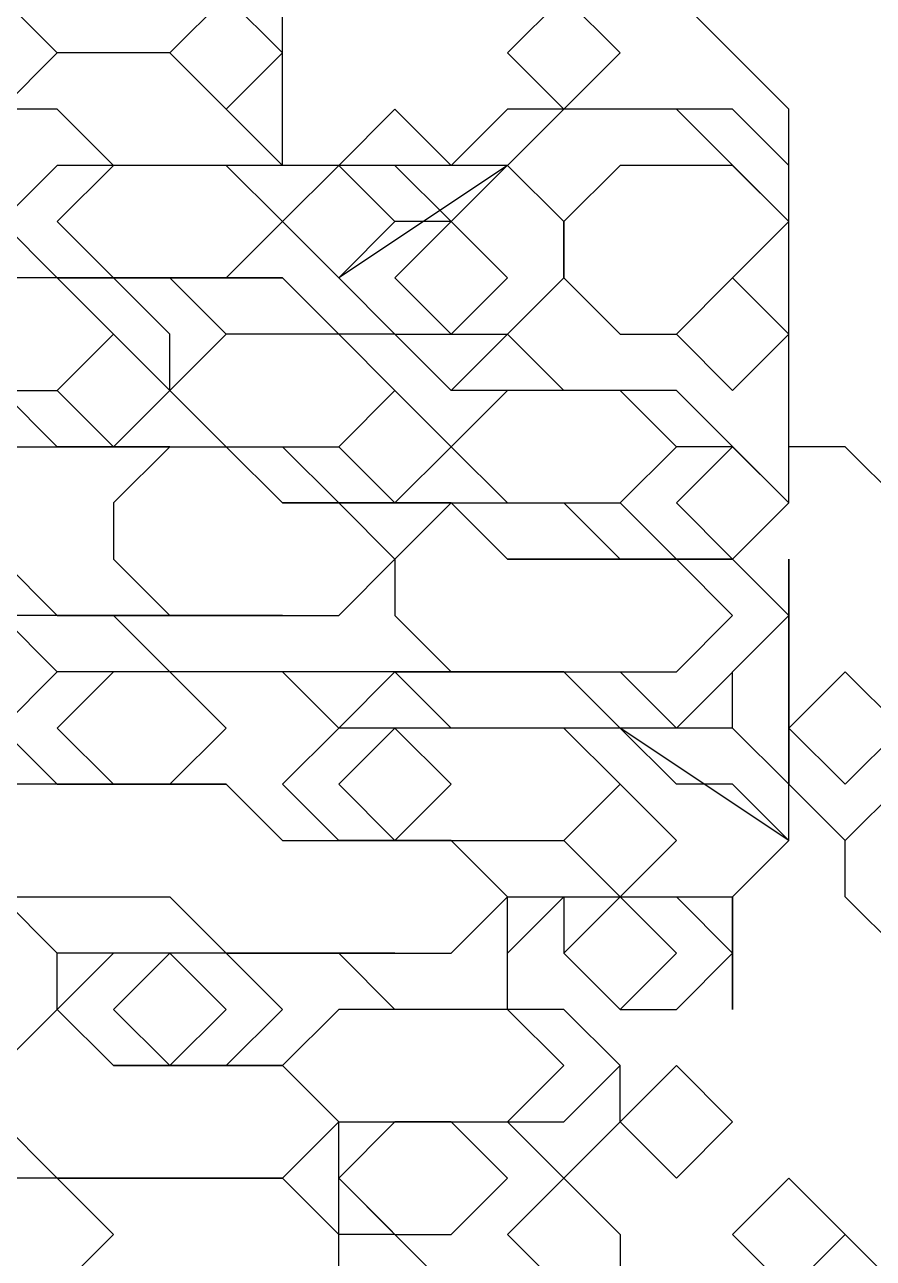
# Model space of a CAD drawing. Extents: x 46 to 224, y 52 to 151.
# Drawn here: x 154.23 to 163.21, y 64.06 to 77.11 of the extents above; entities that cross this region are included whole.
import ezdxf

# ---------------------------------------------------------------- set-up
doc = ezdxf.new("R2010")
doc.units = 0

msp = doc.modelspace()

# ---------------------------------------------------------------- linework, layer by layer
for p, q in [((160.5294, 78.004), (159.3389, 76.8135)), ((160.5294, 78.004), (159.3389, 76.8135)), ((162.3151, 76.2183), (160.5294, 78.004)), ((162.3151, 76.2183), (160.5294, 78.004)), ((154.577, 76.8135), (153.9818, 77.4088)), ((156.3627, 77.4088), (155.7675, 76.8135)), ((156.9579, 76.8135), (156.3627, 77.4088)), ((156.9579, 75.623), (156.9579, 77.4088)), ((156.9579, 75.623), (156.9579, 77.4088)), ((159.9341, 77.4088), (159.3389, 76.8135)), ((160.5294, 76.8135), (159.9341, 77.4088)), ((154.577, 76.8135), (153.9818, 76.2183)), ((153.9818, 76.2183), (154.577, 76.8135)), ((155.7675, 76.8135), (154.577, 76.8135)), ((156.9579, 75.623), (155.7675, 76.8135)), ((155.7675, 76.8135), (156.3627, 76.2183)), ((156.3627, 76.2183), (156.9579, 76.8135)), ((159.3389, 76.8135), (159.9341, 76.2183)), ((159.3389, 76.8135), (159.9341, 76.2183)), ((159.3389, 76.8135), (159.9341, 76.2183)), ((159.9341, 76.2183), (160.5294, 76.8135)), ((154.577, 76.2183), (152.7913, 76.2183)), ((154.577, 76.2183), (152.7913, 76.2183)), ((155.1722, 75.623), (154.577, 76.2183)), ((155.1722, 75.623), (154.577, 76.2183)), ((158.1484, 76.2183), (157.5532, 75.623)), ((158.1484, 76.2183), (157.5532, 75.623)), ((158.7437, 75.623), (158.1484, 76.2183)), ((158.7437, 75.623), (158.1484, 76.2183)), ((159.3389, 76.2183), (158.7437, 75.623)), ((159.3389, 76.2183), (158.7437, 75.623)), ((159.9341, 76.2183), (158.7437, 75.0278)), ((159.9341, 76.2183), (158.7437, 75.0278)), ((159.9341, 76.2183), (159.3389, 76.2183)), ((159.9341, 76.2183), (159.3389, 76.2183)), ((159.9341, 76.2183), (159.3389, 75.623)), ((161.7198, 76.2183), (159.9341, 76.2183)), ((161.1246, 76.2183), (159.9341, 76.2183)), ((161.1246, 76.2183), (159.9341, 76.2183)), ((162.3151, 75.0278), (161.1246, 76.2183)), ((162.3151, 75.0278), (161.1246, 76.2183)), ((162.3151, 75.623), (161.7198, 76.2183)), ((162.3151, 72.6468), (162.3151, 76.2183)), ((162.3151, 72.6468), (162.3151, 76.2183)), ((154.577, 75.623), (153.9818, 75.0278)), ((156.3627, 75.623), (154.577, 75.623)), ((155.1722, 75.623), (154.577, 75.0278)), ((158.1484, 75.623), (155.1722, 75.623)), ((156.3627, 75.623), (155.1722, 75.623)), ((158.1484, 75.623), (155.1722, 75.623)), ((156.9579, 75.0278), (156.3627, 75.623)), ((156.9579, 75.0278), (156.3627, 75.623)), ((157.5532, 75.623), (156.9579, 75.0278)), ((157.5532, 75.623), (156.9579, 75.623)), ((157.5532, 75.623), (156.9579, 75.623)), ((159.3389, 75.623), (156.9579, 75.623)), ((158.1484, 75.0278), (157.5532, 75.623)), ((159.3389, 75.623), (157.5532, 74.4326)), ((158.7437, 75.0278), (158.1484, 75.623)), ((158.7437, 75.0278), (158.1484, 75.623)), ((159.9341, 75.0278), (159.3389, 75.623)), ((160.5294, 75.623), (159.9341, 75.0278)), ((161.7198, 75.623), (160.5294, 75.623)), ((162.3151, 75.0278), (161.7198, 75.623)), ((162.3151, 72.0516), (162.3151, 75.623)), ((153.9818, 75.0278), (154.577, 74.4326)), ((154.577, 75.0278), (155.1722, 74.4326)), ((156.3627, 74.4326), (156.9579, 75.0278)), ((156.3627, 74.4326), (156.9579, 75.0278)), ((156.9579, 75.0278), (157.5532, 74.4326)), ((157.5532, 74.4326), (158.1484, 75.0278)), ((158.1484, 75.0278), (157.5532, 74.4326)), ((158.7437, 75.0278), (158.1484, 75.0278)), ((158.7437, 75.0278), (158.1484, 74.4326)), ((159.3389, 74.4326), (158.7437, 75.0278)), ((159.3389, 74.4326), (158.7437, 75.0278)), ((159.9341, 74.4326), (159.9341, 75.0278)), ((159.9341, 75.0278), (159.9341, 74.4326)), ((161.7198, 74.4326), (162.3151, 75.0278)), ((162.3151, 72.0516), (162.3151, 75.0278)), ((162.3151, 72.0516), (162.3151, 75.0278)), ((155.7675, 74.4326), (152.196, 74.4326)), ((155.1722, 74.4326), (152.7913, 74.4326)), ((155.7675, 74.4326), (153.3865, 74.4326)), ((154.577, 74.4326), (153.9818, 74.4326)), ((154.577, 74.4326), (156.3627, 74.4326)), ((155.1722, 73.8373), (154.577, 74.4326)), ((155.1722, 74.4326), (156.3627, 74.4326)), ((155.7675, 73.8373), (155.1722, 74.4326)), ((156.3627, 73.8373), (155.7675, 74.4326)), ((155.7675, 74.4326), (156.9579, 74.4326)), ((156.3627, 74.4326), (155.7675, 74.4326)), ((156.3627, 73.8373), (155.7675, 74.4326)), ((155.7675, 74.4326), (156.9579, 74.4326)), ((156.3627, 74.4326), (155.7675, 74.4326)), ((156.9579, 74.4326), (156.3627, 74.4326)), ((156.9579, 74.4326), (156.3627, 74.4326)), ((156.9579, 74.4326), (157.5532, 73.8373)), ((157.5532, 73.8373), (156.9579, 74.4326)), ((156.9579, 74.4326), (157.5532, 73.8373)), ((157.5532, 73.8373), (156.9579, 74.4326)), ((157.5532, 74.4326), (158.1484, 73.8373)), ((157.5532, 74.4326), (158.1484, 73.8373)), ((158.1484, 74.4326), (158.7437, 73.8373)), ((158.7437, 73.8373), (159.3389, 74.4326)), ((158.7437, 73.8373), (159.3389, 74.4326)), ((159.3389, 73.8373), (159.9341, 74.4326)), ((159.9341, 74.4326), (160.5294, 73.8373)), ((161.1246, 73.8373), (161.7198, 74.4326)), ((161.7198, 74.4326), (161.1246, 73.8373)), ((162.3151, 73.8373), (161.7198, 74.4326)), ((154.577, 73.2421), (155.1722, 73.8373)), ((155.1722, 73.8373), (154.577, 73.2421)), ((155.7675, 73.2421), (155.1722, 73.8373)), ((155.7675, 73.2421), (155.7675, 73.8373)), ((156.3627, 73.8373), (155.7675, 73.2421)), ((156.3627, 73.8373), (155.7675, 73.2421)), ((158.1484, 73.8373), (156.3627, 73.8373)), ((158.1484, 73.8373), (156.3627, 73.8373)), ((157.5532, 73.8373), (156.3627, 73.8373)), ((157.5532, 73.8373), (156.3627, 73.8373)), ((158.1484, 73.2421), (157.5532, 73.8373)), ((158.1484, 73.2421), (157.5532, 73.8373)), ((158.7437, 73.2421), (158.1484, 73.8373)), ((158.1484, 73.8373), (159.3389, 73.8373)), ((158.7437, 73.2421), (158.1484, 73.8373)), ((158.1484, 73.8373), (158.7437, 73.8373)), ((159.3389, 73.8373), (158.7437, 73.2421)), ((159.9341, 73.2421), (159.3389, 73.8373)), ((160.5294, 73.8373), (161.1246, 73.8373)), ((161.1246, 73.8373), (161.7198, 73.2421)), ((161.7198, 73.2421), (162.3151, 73.8373)), ((153.9818, 73.2421), (154.577, 72.6468)), ((153.9818, 73.2421), (154.577, 73.2421)), ((154.577, 73.2421), (155.1722, 72.6468)), ((155.1722, 72.6468), (155.7675, 73.2421)), ((155.1722, 72.6468), (155.7675, 73.2421)), ((155.7675, 73.2421), (156.3627, 72.6468)), ((155.7675, 73.2421), (156.3627, 72.6468)), ((157.5532, 72.6468), (158.1484, 73.2421)), ((158.1484, 73.2421), (157.5532, 72.6468)), ((158.7437, 72.6468), (158.1484, 73.2421)), ((158.7437, 72.6468), (158.1484, 73.2421)), ((161.1246, 73.2421), (158.7437, 73.2421)), ((159.3389, 73.2421), (158.7437, 72.6468)), ((159.3389, 73.2421), (158.7437, 72.6468)), ((160.5294, 73.2421), (159.3389, 73.2421)), ((160.5294, 73.2421), (159.3389, 73.2421)), ((161.1246, 73.2421), (159.9341, 73.2421)), ((161.1246, 72.6468), (160.5294, 73.2421)), ((161.1246, 72.6468), (160.5294, 73.2421)), ((162.3151, 72.0516), (161.1246, 73.2421)), ((162.3151, 72.0516), (161.1246, 73.2421)), ((153.9818, 72.6468), (155.7675, 72.6468)), ((153.9818, 72.6468), (156.3627, 72.6468)), ((154.577, 72.6468), (155.7675, 72.6468)), ((155.1722, 72.6468), (154.577, 72.6468)), ((154.577, 72.6468), (155.1722, 72.6468)), ((154.577, 72.6468), (155.7675, 72.6468)), ((155.1722, 72.6468), (154.577, 72.6468)), ((155.7675, 72.6468), (155.1722, 72.0516)), ((155.7675, 72.6468), (155.1722, 72.6468)), ((155.7675, 72.6468), (155.1722, 72.6468)), ((156.3627, 72.6468), (156.9579, 72.0516)), ((156.3627, 72.6468), (156.9579, 72.6468)), ((156.3627, 72.6468), (157.5532, 72.6468)), ((156.9579, 72.6468), (157.5532, 72.0516)), ((157.5532, 72.6468), (158.1484, 72.0516)), ((158.1484, 72.0516), (158.7437, 72.6468)), ((158.1484, 72.0516), (158.7437, 72.6468)), ((158.7437, 72.6468), (159.3389, 72.0516)), ((158.7437, 72.6468), (159.3389, 72.0516)), ((160.5294, 72.0516), (161.1246, 72.6468)), ((161.1246, 72.6468), (160.5294, 72.0516)), ((160.5294, 72.0516), (161.1246, 72.6468)), ((161.7198, 72.6468), (161.1246, 72.6468)), ((161.7198, 72.6468), (161.1246, 72.0516)), ((162.3151, 72.0516), (161.7198, 72.6468)), ((162.3151, 72.0516), (161.7198, 72.6468)), ((162.9103, 72.6468), (162.3151, 72.6468)), ((162.9103, 72.6468), (162.3151, 72.6468)), ((163.5056, 72.0516), (162.9103, 72.6468)), ((163.5056, 72.0516), (162.9103, 72.6468)), ((155.1722, 72.0516), (155.1722, 71.4564)), ((157.5532, 72.0516), (156.9579, 72.0516)), ((156.9579, 72.0516), (158.7437, 72.0516)), ((156.9579, 72.0516), (159.9341, 72.0516)), ((158.1484, 71.4564), (157.5532, 72.0516)), ((157.5532, 72.0516), (158.7437, 72.0516)), ((158.1484, 72.0516), (157.5532, 72.0516)), ((157.5532, 72.0516), (158.1484, 72.0516)), ((157.5532, 72.0516), (158.7437, 72.0516)), ((158.1484, 72.0516), (157.5532, 72.0516)), ((158.7437, 72.0516), (158.1484, 71.4564)), ((158.7437, 72.0516), (158.1484, 72.0516)), ((158.7437, 72.0516), (158.1484, 72.0516)), ((158.7437, 72.0516), (159.3389, 71.4564)), ((159.3389, 71.4564), (158.7437, 72.0516)), ((159.3389, 72.0516), (160.5294, 72.0516)), ((159.3389, 72.0516), (160.5294, 72.0516)), ((159.9341, 72.0516), (160.5294, 71.4564)), ((160.5294, 72.0516), (161.1246, 71.4564)), ((161.1246, 72.0516), (161.7198, 71.4564)), ((161.7198, 71.4564), (162.3151, 72.0516)), ((161.7198, 71.4564), (162.3151, 72.0516)), ((161.7198, 71.4564), (162.3151, 72.0516)), ((161.7198, 71.4564), (162.3151, 72.0516)), ((161.7198, 71.4564), (162.3151, 72.0516)), ((161.7198, 71.4564), (162.3151, 72.0516)), ((161.7198, 71.4564), (162.3151, 72.0516)), ((153.9818, 71.4564), (154.577, 70.8611)), ((154.577, 70.8611), (153.9818, 71.4564)), ((153.9818, 71.4564), (154.577, 70.8611)), ((154.577, 70.8611), (153.9818, 71.4564)), ((155.1722, 71.4564), (155.7675, 70.8611)), ((157.5532, 70.8611), (158.1484, 71.4564)), ((158.1484, 71.4564), (158.1484, 70.8611)), ((159.3389, 71.4564), (161.7198, 71.4564)), ((161.1246, 71.4564), (159.3389, 71.4564)), ((161.7198, 71.4564), (160.5294, 71.4564)), ((160.5294, 71.4564), (161.7198, 71.4564)), ((160.5294, 71.4564), (161.7198, 71.4564)), ((161.7198, 71.4564), (160.5294, 71.4564)), ((160.5294, 71.4564), (161.7198, 71.4564)), ((161.7198, 70.8611), (161.1246, 71.4564)), ((161.7198, 71.4564), (161.1246, 71.4564)), ((161.1246, 71.4564), (161.7198, 71.4564)), ((161.1246, 71.4564), (161.7198, 71.4564)), ((162.3151, 70.8611), (161.7198, 71.4564)), ((162.3151, 70.8611), (161.7198, 71.4564)), ((162.3151, 70.8611), (161.7198, 71.4564)), ((162.3151, 69.0754), (162.3151, 71.4564)), ((162.3151, 71.4564), (162.3151, 69.0754)), ((162.3151, 69.0754), (162.3151, 71.4564)), ((162.3151, 71.4564), (162.3151, 69.0754)), ((155.1722, 70.8611), (152.196, 70.8611)), ((154.577, 70.2659), (153.9818, 70.8611)), ((154.577, 70.8611), (156.9579, 70.8611)), ((156.9579, 70.8611), (154.577, 70.8611)), ((154.577, 70.8611), (156.9579, 70.8611)), ((156.9579, 70.8611), (154.577, 70.8611)), ((155.7675, 70.2659), (155.1722, 70.8611)), ((155.7675, 70.8611), (157.5532, 70.8611)), ((155.7675, 70.8611), (156.9579, 70.8611)), ((156.3627, 70.8611), (155.7675, 70.8611)), ((156.9579, 70.8611), (156.3627, 70.8611)), ((158.1484, 70.8611), (158.7437, 70.2659)), ((161.1246, 70.2659), (161.7198, 70.8611)), ((161.1246, 69.6707), (162.3151, 70.8611)), ((161.1246, 69.6707), (162.3151, 70.8611)), ((161.7198, 70.2659), (162.3151, 70.8611)), ((153.9818, 69.6707), (154.577, 70.2659)), ((154.577, 70.2659), (153.9818, 69.6707)), ((154.577, 70.2659), (153.9818, 69.6707)), ((156.9579, 70.2659), (154.577, 70.2659)), ((155.7675, 70.2659), (154.577, 70.2659)), ((155.1722, 70.2659), (154.577, 69.6707)), ((155.7675, 70.2659), (155.1722, 70.2659)), ((158.1484, 70.2659), (155.7675, 70.2659)), ((156.3627, 69.6707), (155.7675, 70.2659)), ((156.3627, 69.6707), (155.7675, 70.2659)), ((157.5532, 69.6707), (156.9579, 70.2659)), ((158.1484, 70.2659), (157.5532, 69.6707)), ((158.7437, 69.6707), (158.1484, 70.2659)), ((158.1484, 70.2659), (159.9341, 70.2659)), ((158.7437, 70.2659), (158.1484, 70.2659)), ((159.9341, 70.2659), (158.1484, 70.2659)), ((158.1484, 70.2659), (160.5294, 70.2659)), ((158.7437, 69.6707), (158.1484, 70.2659)), ((159.9341, 70.2659), (158.1484, 70.2659)), ((158.1484, 70.2659), (160.5294, 70.2659)), ((158.7437, 70.2659), (161.1246, 70.2659)), ((159.9341, 70.2659), (158.7437, 70.2659)), ((160.5294, 69.6707), (159.9341, 70.2659)), ((160.5294, 69.6707), (159.9341, 70.2659)), ((160.5294, 70.2659), (161.1246, 69.6707)), ((160.5294, 70.2659), (161.1246, 69.6707)), ((161.7198, 69.6707), (161.7198, 70.2659)), ((162.9103, 70.2659), (162.3151, 69.6707)), ((163.5056, 69.6707), (162.9103, 70.2659)), ((153.9818, 69.6707), (154.577, 69.0754)), ((153.9818, 69.6707), (154.577, 69.0754)), ((153.9818, 69.6707), (154.577, 69.0754)), ((154.577, 69.6707), (155.1722, 69.0754)), ((155.7675, 69.0754), (156.3627, 69.6707)), ((155.7675, 69.0754), (156.3627, 69.6707)), ((157.5532, 69.6707), (156.9579, 69.0754)), ((159.9341, 69.6707), (157.5532, 69.6707)), ((158.1484, 69.6707), (157.5532, 69.0754)), ((158.7437, 69.0754), (158.1484, 69.6707)), ((160.5294, 69.6707), (158.7437, 69.6707)), ((160.5294, 69.6707), (158.7437, 69.6707)), ((160.5294, 69.0754), (159.9341, 69.6707)), ((162.3151, 68.4802), (160.5294, 69.6707)), ((161.7198, 69.6707), (160.5294, 69.6707)), ((161.1246, 69.0754), (160.5294, 69.6707)), ((161.7198, 69.6707), (160.5294, 69.6707)), ((162.3151, 69.0754), (161.7198, 69.6707)), ((162.3151, 69.0754), (161.7198, 69.6707)), ((162.3151, 69.0754), (161.7198, 69.6707)), ((162.3151, 69.6707), (162.9103, 69.0754)), ((162.9103, 69.0754), (163.5056, 69.6707)), ((156.3627, 69.0754), (153.9818, 69.0754)), ((154.577, 69.0754), (156.3627, 69.0754)), ((154.577, 69.0754), (156.3627, 69.0754)), ((154.577, 69.0754), (155.7675, 69.0754)), ((155.1722, 69.0754), (155.7675, 69.0754)), ((156.3627, 69.0754), (156.9579, 68.4802)), ((156.9579, 69.0754), (157.5532, 68.4802)), ((157.5532, 69.0754), (158.1484, 68.4802)), ((158.1484, 68.4802), (158.7437, 69.0754)), ((159.9341, 68.4802), (160.5294, 69.0754)), ((160.5294, 69.0754), (159.9341, 68.4802)), ((161.1246, 68.4802), (160.5294, 69.0754)), ((161.7198, 69.0754), (161.1246, 69.0754)), ((162.3151, 68.4802), (161.7198, 69.0754)), ((162.9103, 68.4802), (162.3151, 69.0754)), ((162.3151, 69.0754), (162.9103, 68.4802)), ((162.9103, 68.4802), (162.3151, 69.0754)), ((162.3151, 69.0754), (162.9103, 68.4802)), ((162.3151, 68.4802), (162.3151, 69.0754)), ((162.3151, 68.4802), (162.3151, 69.0754)), ((162.3151, 68.4802), (162.3151, 69.0754)), ((162.9103, 68.4802), (163.5056, 69.0754)), ((162.9103, 68.4802), (163.5056, 69.0754)), ((156.9579, 68.4802), (159.9341, 68.4802)), ((158.7437, 68.4802), (157.5532, 68.4802)), ((157.5532, 68.4802), (159.9341, 68.4802)), ((158.7437, 68.4802), (157.5532, 68.4802)), ((157.5532, 68.4802), (158.7437, 68.4802)), ((157.5532, 68.4802), (159.9341, 68.4802)), ((158.7437, 68.4802), (157.5532, 68.4802)), ((157.5532, 68.4802), (158.7437, 68.4802)), ((159.3389, 67.8849), (158.7437, 68.4802)), ((159.3389, 67.8849), (158.7437, 68.4802)), ((158.7437, 68.4802), (159.3389, 67.8849)), ((159.3389, 67.8849), (158.7437, 68.4802)), ((158.7437, 68.4802), (159.3389, 67.8849)), ((159.9341, 68.4802), (160.5294, 67.8849)), ((159.9341, 68.4802), (160.5294, 67.8849)), ((159.9341, 68.4802), (160.5294, 67.8849)), ((160.5294, 67.8849), (161.1246, 68.4802)), ((161.7198, 67.8849), (162.3151, 68.4802)), ((161.7198, 67.8849), (162.3151, 68.4802)), ((161.7198, 67.8849), (162.3151, 68.4802)), ((161.7198, 67.8849), (162.3151, 68.4802)), ((161.7198, 67.8849), (162.3151, 68.4802)), ((162.9103, 67.8849), (162.9103, 68.4802)), ((162.9103, 67.8849), (162.9103, 68.4802)), ((153.9818, 67.8849), (155.7675, 67.8849)), ((154.577, 67.2897), (153.9818, 67.8849)), ((154.577, 67.2897), (153.9818, 67.8849)), ((155.7675, 67.8849), (156.3627, 67.2897)), ((158.7437, 67.2897), (159.3389, 67.8849)), ((159.3389, 67.2897), (159.9341, 67.8849)), ((159.3389, 66.6945), (159.3389, 67.8849)), ((159.3389, 67.8849), (161.7198, 67.8849)), ((159.3389, 66.6945), (159.3389, 67.8849)), ((159.3389, 67.8849), (161.7198, 67.8849)), ((159.9341, 67.8849), (159.9341, 67.2897)), ((160.5294, 67.8849), (159.9341, 67.2897)), ((160.5294, 67.8849), (159.9341, 67.2897)), ((160.5294, 67.8849), (161.7198, 67.8849)), ((161.1246, 67.2897), (160.5294, 67.8849)), ((160.5294, 67.8849), (161.7198, 67.8849)), ((161.1246, 67.2897), (160.5294, 67.8849)), ((161.7198, 67.2897), (161.1246, 67.8849)), ((161.1246, 67.8849), (161.7198, 67.8849)), ((161.7198, 67.8849), (161.7198, 66.6945)), ((161.7198, 67.2897), (161.7198, 67.8849)), ((163.5056, 67.2897), (162.9103, 67.8849)), ((163.5056, 67.2897), (162.9103, 67.8849)), ((157.5532, 67.2897), (154.577, 67.2897)), ((154.577, 66.6945), (154.577, 67.2897)), ((155.1722, 67.2897), (154.577, 66.6945)), ((155.1722, 67.2897), (154.577, 66.6945)), ((156.3627, 67.2897), (155.1722, 67.2897)), ((155.7675, 67.2897), (155.1722, 67.2897)), ((155.7675, 67.2897), (155.1722, 66.6945)), ((156.3627, 66.6945), (155.7675, 67.2897)), ((156.3627, 66.6945), (155.7675, 67.2897)), ((156.3627, 67.2897), (158.7437, 67.2897)), ((156.9579, 66.6945), (156.3627, 67.2897)), ((156.9579, 67.2897), (158.1484, 67.2897)), ((157.5532, 67.2897), (156.9579, 67.2897)), ((156.9579, 67.2897), (158.1484, 67.2897)), ((157.5532, 67.2897), (156.9579, 67.2897)), ((158.1484, 66.6945), (157.5532, 67.2897)), ((158.1484, 67.2897), (157.5532, 67.2897)), ((158.1484, 67.2897), (157.5532, 67.2897)), ((159.3389, 66.6945), (159.3389, 67.2897)), ((159.9341, 67.2897), (160.5294, 66.6945)), ((159.9341, 67.2897), (160.5294, 66.6945)), ((159.9341, 67.2897), (160.5294, 66.6945)), ((160.5294, 66.6945), (161.1246, 67.2897)), ((160.5294, 66.6945), (161.1246, 67.2897)), ((161.1246, 66.6945), (161.7198, 67.2897)), ((161.7198, 66.6945), (161.7198, 67.2897)), ((153.9818, 66.0992), (154.577, 66.6945)), ((154.577, 66.6945), (155.1722, 66.0992)), ((154.577, 66.6945), (155.1722, 66.0992)), ((155.1722, 66.6945), (155.7675, 66.0992)), ((155.7675, 66.0992), (156.3627, 66.6945)), ((155.7675, 66.0992), (156.3627, 66.6945)), ((156.3627, 66.0992), (156.9579, 66.6945)), ((157.5532, 66.6945), (156.9579, 66.0992)), ((159.3389, 66.6945), (157.5532, 66.6945)), ((159.9341, 66.6945), (158.1484, 66.6945)), ((159.9341, 66.6945), (159.3389, 66.6945)), ((159.9341, 66.6945), (159.3389, 66.6945)), ((159.9341, 66.0992), (159.3389, 66.6945)), ((159.9341, 66.6945), (159.3389, 66.6945)), ((160.5294, 66.0992), (159.9341, 66.6945)), ((160.5294, 66.0992), (159.9341, 66.6945)), ((160.5294, 66.0992), (159.9341, 66.6945)), ((160.5294, 66.0992), (159.9341, 66.6945)), ((160.5294, 66.6945), (161.1246, 66.6945)), ((153.3865, 66.0992), (154.577, 64.9088)), ((156.9579, 66.0992), (155.1722, 66.0992)), ((155.1722, 66.0992), (156.9579, 66.0992)), ((155.1722, 66.0992), (156.3627, 66.0992)), ((155.1722, 66.0992), (155.7675, 66.0992)), ((157.5532, 65.504), (156.9579, 66.0992)), ((156.9579, 66.0992), (157.5532, 65.504)), ((156.9579, 66.0992), (157.5532, 65.504)), ((159.3389, 65.504), (159.9341, 66.0992)), ((159.9341, 65.504), (160.5294, 66.0992)), ((160.5294, 65.504), (160.5294, 66.0992)), ((161.1246, 66.0992), (160.5294, 65.504)), ((160.5294, 65.504), (160.5294, 66.0992)), ((161.1246, 66.0992), (160.5294, 65.504)), ((160.5294, 65.504), (160.5294, 66.0992)), ((161.1246, 66.0992), (160.5294, 65.504)), ((161.7198, 65.504), (161.1246, 66.0992)), ((161.7198, 65.504), (161.1246, 66.0992)), ((161.7198, 65.504), (161.1246, 66.0992)), ((156.9579, 64.9088), (157.5532, 65.504)), ((157.5532, 65.504), (159.9341, 65.504)), ((157.5532, 64.9088), (157.5532, 65.504)), ((157.5532, 65.504), (159.3389, 65.504)), ((158.1484, 65.504), (157.5532, 64.9088)), ((157.5532, 64.3135), (157.5532, 65.504)), ((157.5532, 65.504), (159.3389, 65.504)), ((157.5532, 65.504), (159.3389, 65.504)), ((157.5532, 64.3135), (157.5532, 65.504)), ((157.5532, 65.504), (159.3389, 65.504)), ((158.7437, 65.504), (158.1484, 65.504)), ((159.3389, 64.9088), (158.7437, 65.504)), ((159.3389, 65.504), (159.9341, 64.9088)), ((159.9341, 64.9088), (159.3389, 65.504)), ((159.3389, 65.504), (159.9341, 64.9088)), ((159.3389, 65.504), (159.9341, 64.9088)), ((159.3389, 65.504), (159.9341, 64.9088)), ((159.9341, 64.9088), (160.5294, 65.504)), ((160.5294, 65.504), (159.9341, 64.9088)), ((159.9341, 64.9088), (160.5294, 65.504)), ((159.9341, 64.9088), (160.5294, 65.504)), ((159.9341, 64.9088), (160.5294, 65.504)), ((160.5294, 65.504), (161.1246, 64.9088)), ((160.5294, 65.504), (161.1246, 64.9088)), ((160.5294, 65.504), (161.1246, 64.9088)), ((161.1246, 64.9088), (161.7198, 65.504)), ((161.1246, 64.9088), (161.7198, 65.504)), ((161.1246, 64.9088), (161.7198, 65.504)), ((156.9579, 64.9088), (153.3865, 64.9088)), ((154.577, 64.9088), (153.9818, 64.9088)), ((154.577, 64.9088), (156.9579, 64.9088)), ((155.1722, 64.3135), (154.577, 64.9088)), ((157.5532, 64.3135), (156.9579, 64.9088)), ((158.7437, 63.7183), (157.5532, 64.9088)), ((157.5532, 64.9088), (158.1484, 64.3135)), ((158.7437, 64.3135), (159.3389, 64.9088)), ((159.3389, 64.3135), (159.9341, 64.9088)), ((159.9341, 64.9088), (160.5294, 64.3135)), ((162.3151, 64.9088), (161.7198, 64.3135)), ((162.9103, 64.3135), (162.3151, 64.9088)), ((154.577, 63.7183), (155.1722, 64.3135)), ((157.5532, 63.7183), (157.5532, 64.3135)), ((158.1484, 64.3135), (157.5532, 64.3135)), ((158.1484, 64.3135), (157.5532, 64.3135)), ((158.1484, 64.3135), (158.7437, 64.3135)), ((158.7437, 63.7183), (158.1484, 64.3135)), ((158.7437, 63.7183), (158.1484, 64.3135)), ((159.9341, 63.7183), (159.3389, 64.3135)), ((160.5294, 64.3135), (160.5294, 63.7183)), ((161.7198, 64.3135), (162.3151, 63.7183)), ((162.3151, 63.7183), (162.9103, 64.3135)), ((162.9103, 64.3135), (162.3151, 63.7183)), ((163.5056, 63.7183), (162.9103, 64.3135))]:
    msp.add_line(p, q)

doc.saveas('drawing.dxf')
